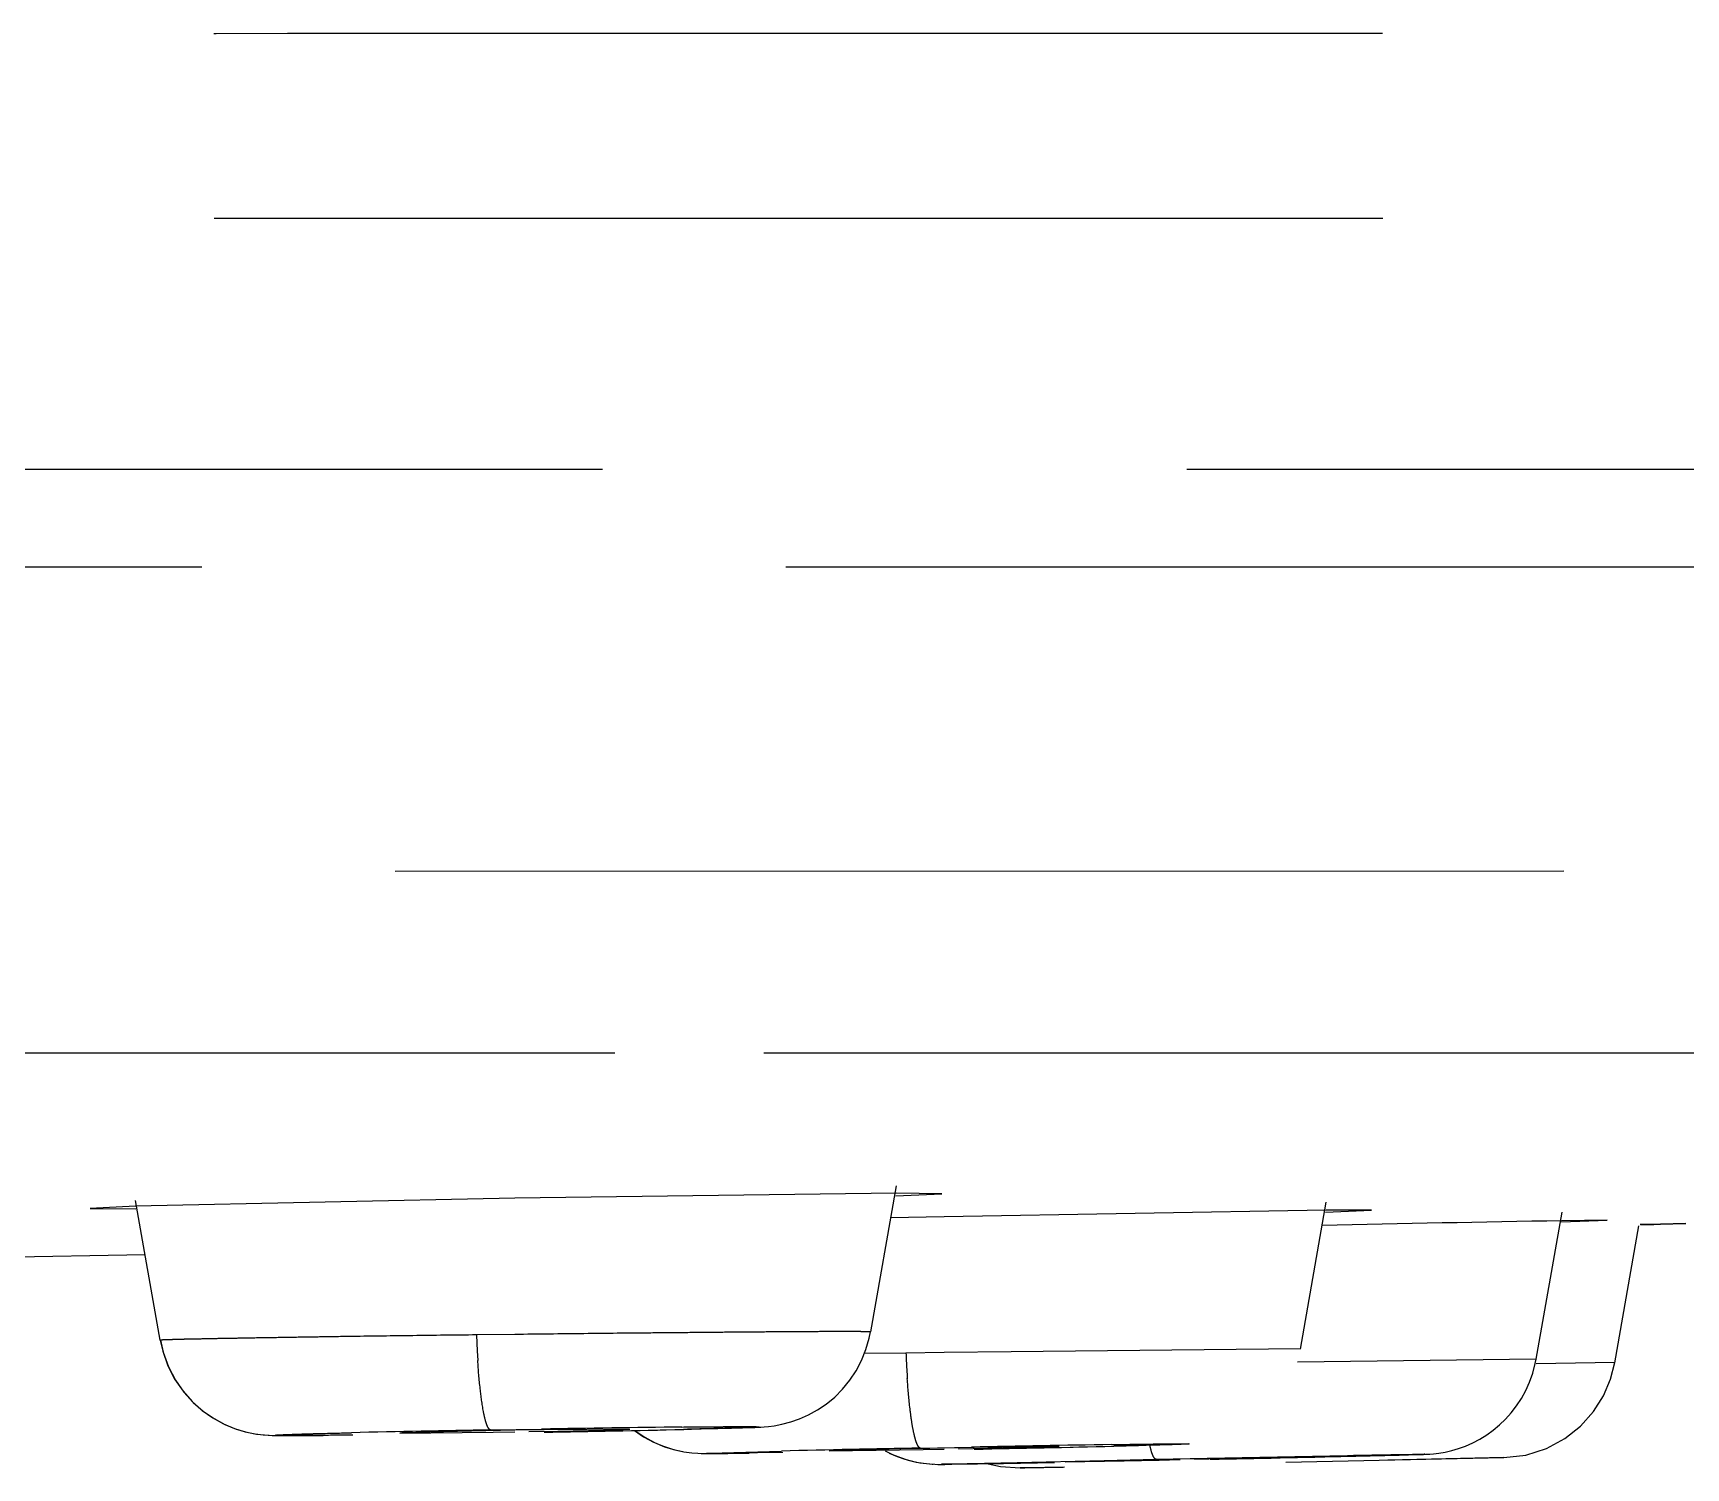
# Model space of a CAD drawing. Header units: millimetres. Extents: x 3819 to 4365, y -2661 to -1889.
# Drawn here: x 4187.025 to 4188.821, y -2175.761 to -2174.201 of the extents above; entities that cross this region are included whole.
import ezdxf

# ---------------------------------------------------------------- set-up
doc = ezdxf.new("R2010")
doc.units = ezdxf.units.MM
doc.header["$LTSCALE"] = 0.1
doc.linetypes.add('HIDDENX2', pattern=[19.05, 12.7, -6.35])
doc.layers.add('HIDDEN', color=8, linetype='HIDDENX2')

msp = doc.modelspace()

# ---------------------------------------------------------------- linework, layer by layer
at = {"layer": 'HIDDEN'}
for p, q in [((4171.9818, -2174.4017), (4189.6848, -2174.4017)), ((4189.5489, -2174.675), (4174.7754, -2174.675)), ((4147.8382, -2174.7808), (4196.1253, -2174.7808)), ((4190.5935, -2175.1115), (4183.947, -2175.1126)), ((4186.3872, -2175.3095), (4187.8193, -2175.3093)), ((4187.8193, -2175.3093), (4187.8467, -2175.3093)), ((4187.8467, -2175.3093), (4187.898, -2175.3093)), ((4187.898, -2175.3093), (4188.0165, -2175.3093)), ((4188.0165, -2175.3093), (4188.1413, -2175.3093)), ((4188.1413, -2175.3093), (4188.2324, -2175.3093)), ((4188.2324, -2175.3093), (4188.2747, -2175.3093)), ((4188.2747, -2175.3093), (4188.3577, -2175.3092)), ((4188.3577, -2175.3092), (4188.3975, -2175.3092)), ((4188.3975, -2175.3092), (4188.4832, -2175.3092)), ((4188.4832, -2175.3092), (4188.9672, -2175.3091)), ((4187.5484, -2175.4674), (4187.1363, -2175.4761)), ((4187.1632, -2175.6217), (4187.1364, -2175.4697)), ((4187.9633, -2175.462), (4187.5484, -2175.4674)), ((4187.9353, -2175.6128), (4187.9633, -2175.4538)), ((4187.9626, -2175.4647), (4188.0125, -2175.4625)), ((4188.0125, -2175.4625), (4187.9633, -2175.462)), ((4187.1363, -2175.4761), (4187.0871, -2175.4784)), ((4187.0871, -2175.4784), (4187.1366, -2175.479)), ((4188.0153, -2175.4875), (4187.9569, -2175.4886)), ((4188.4303, -2175.4805), (4188.0153, -2175.4875)), ((4188.4023, -2175.6313), (4188.4304, -2175.4718)), ((4188.4298, -2175.4824), (4188.4796, -2175.4805)), ((4188.4796, -2175.4805), (4188.4303, -2175.4805)), ((4188.6585, -2175.6425), (4188.6867, -2175.4827)), ((4188.6863, -2175.4929), (4188.7359, -2175.4914)), ((4188.7359, -2175.4914), (4188.6865, -2175.492)), ((4188.744, -2175.6462), (4188.7702, -2175.4975)), ((4188.7868, -2175.4958), (4188.7718, -2175.4961)), ((4188.7719, -2175.4961), (4188.7866, -2175.4958)), ((4188.7866, -2175.4958), (4188.7937, -2175.4956)), ((4188.7936, -2175.4956), (4188.7868, -2175.4958)), ((4188.8208, -2175.495), (4188.7936, -2175.4956)), ((4188.7937, -2175.4956), (4188.8207, -2175.495)), ((4188.8207, -2175.495), (4188.8214, -2175.495)), ((4186.2983, -2175.5443), (4187.1468, -2175.5286)), ((4187.5484, -2175.6155), (4187.5069, -2175.616)), ((4188.4023, -2175.6312), (4188.088, -2175.6342)), ((4187.9737, -2175.6357), (4187.9281, -2175.6363)), ((4188.0153, -2175.6351), (4187.9737, -2175.6357)), ((4188.088, -2175.6342), (4188.0153, -2175.6351)), ((4188.6586, -2175.6424), (4188.3991, -2175.6456)), ((4188.744, -2175.6461), (4188.6585, -2175.6474)), ((4188.7394, -2175.664), (4188.744, -2175.6461)), ((4187.5014, -2175.7206), (4187.4257, -2175.7225)), ((4187.5331, -2175.72), (4187.5014, -2175.7206)), ((4187.5222, -2175.7192), (4187.5777, -2175.7183)), ((4187.5249, -2175.7218), (4187.5484, -2175.7214)), ((4187.5484, -2175.7197), (4187.5331, -2175.72)), ((4187.5806, -2175.7192), (4187.5484, -2175.7197)), ((4187.5638, -2175.7211), (4187.5954, -2175.7205)), ((4187.6734, -2175.7184), (4187.5806, -2175.7192)), ((4187.5954, -2175.7205), (4187.6616, -2175.719)), ((4187.6616, -2175.719), (4187.6712, -2175.7186)), ((4187.6712, -2175.7186), (4187.6734, -2175.7184)), ((4187.7066, -2175.7193), (4187.7304, -2175.7187)), ((4187.7304, -2175.7187), (4187.7512, -2175.7182)), ((4187.7512, -2175.7182), (4187.7691, -2175.7178)), ((4187.7691, -2175.7178), (4187.784, -2175.7174)), ((4187.784, -2175.7174), (4187.7961, -2175.717)), ((4187.7961, -2175.717), (4187.8055, -2175.7166)), ((4187.311, -2175.7254), (4187.3241, -2175.7253)), ((4187.3241, -2175.7253), (4187.3401, -2175.7252)), ((4187.4234, -2175.7227), (4187.5249, -2175.7218)), ((4187.4257, -2175.7225), (4187.4234, -2175.7227)), ((4187.9997, -2175.7394), (4187.9681, -2175.74)), ((4187.9894, -2175.739), (4188.0448, -2175.7379)), ((4188.0153, -2175.7391), (4187.9997, -2175.7394)), ((4188.0477, -2175.7385), (4188.0153, -2175.7391)), ((4188.0309, -2175.7399), (4188.0625, -2175.7392)), ((4188.1403, -2175.7372), (4188.0477, -2175.7385)), ((4188.0625, -2175.7392), (4188.1286, -2175.7377)), ((4188.1286, -2175.7377), (4188.1381, -2175.7373)), ((4188.1301, -2175.7385), (4188.1554, -2175.738)), ((4188.1381, -2175.7373), (4188.1403, -2175.7372)), ((4188.1554, -2175.738), (4188.1995, -2175.7369)), ((4188.1995, -2175.7369), (4188.2265, -2175.7363)), ((4187.8399, -2175.7439), (4187.7567, -2175.7448)), ((4187.7608, -2175.7449), (4187.7672, -2175.7449)), ((4187.7609, -2175.7444), (4187.8383, -2175.7422)), ((4187.7672, -2175.7449), (4187.78, -2175.7448)), ((4187.78, -2175.7448), (4187.8031, -2175.7445)), ((4187.8903, -2175.7421), (4187.9923, -2175.7406)), ((4187.8925, -2175.7419), (4187.8903, -2175.7421)), ((4187.9681, -2175.74), (4187.8925, -2175.7419)), ((4187.9923, -2175.7406), (4188.0153, -2175.7402)), ((4188.0965, -2175.7553), (4188.0122, -2175.7566)), ((4188.016, -2175.7567), (4188.0235, -2175.7566)), ((4188.0235, -2175.7566), (4188.0796, -2175.7557)), ((4188.059, -2175.7553), (4188.0947, -2175.7545)), ((4188.063, -2175.756), (4188.0763, -2175.7592)), ((4188.0796, -2175.7557), (4188.1352, -2175.7546)), ((4188.0947, -2175.7545), (4188.189, -2175.7524)), ((4188.1466, -2175.7539), (4188.2108, -2175.7528)), ((4188.1487, -2175.7538), (4188.1466, -2175.7539)), ((4188.2242, -2175.752), (4188.1487, -2175.7538)), ((4188.189, -2175.7524), (4188.2457, -2175.7512)), ((4188.2108, -2175.7528), (4188.2489, -2175.752)), ((4188.2558, -2175.7513), (4188.2242, -2175.752)), ((4188.2457, -2175.7512), (4188.3011, -2175.75)), ((4188.2489, -2175.752), (4188.2716, -2175.7515)), ((4188.2715, -2175.751), (4188.2558, -2175.7513)), ((4188.3039, -2175.7503), (4188.2715, -2175.751)), ((4188.2873, -2175.7512), (4188.3189, -2175.7505)), ((4188.3011, -2175.75), (4188.4535, -2175.747)), ((4188.3965, -2175.7486), (4188.3039, -2175.7503)), ((4188.3849, -2175.749), (4188.3944, -2175.7487)), ((4188.3866, -2175.7544), (4188.6235, -2175.7494)), ((4188.3928, -2175.7493), (4188.4122, -2175.7489)), ((4188.3944, -2175.7487), (4188.3965, -2175.7486)), ((4188.4122, -2175.7489), (4188.4627, -2175.7477)), ((4188.4627, -2175.7477), (4188.5097, -2175.7466)), ((4188.6235, -2175.7494), (4188.4973, -2175.7521)), ((4188.5097, -2175.7466), (4188.53, -2175.746)), ((4188.53, -2175.746), (4188.536, -2175.7458)), ((4188.536, -2175.7458), (4188.5391, -2175.7457)), ((4188.0763, -2175.7592), (4188.0977, -2175.7606)), ((4188.1033, -2175.7605), (4188.0978, -2175.7606)), ((4188.0978, -2175.7606), (4188.1029, -2175.7605)), ((4188.1029, -2175.7605), (4188.1446, -2175.7596)), ((4188.1459, -2175.7596), (4188.1033, -2175.7605))]:
    msp.add_line(p, q, dxfattribs=at)
for points in [[(4187.8055, -2175.7166), (4187.8094, -2175.7165), (4187.8129, -2175.7163), (4187.8161, -2175.7161), (4187.8196, -2175.7159), (4187.8243, -2175.7155), (4187.8304, -2175.7147), (4187.8388, -2175.7131), (4187.8485, -2175.7106), (4187.858, -2175.7073), (4187.8678, -2175.7029), (4187.8775, -2175.6975), (4187.887, -2175.6911), (4187.8962, -2175.6835), (4187.9048, -2175.6749), (4187.9126, -2175.6653), (4187.9195, -2175.6549), (4187.9254, -2175.6438), (4187.9302, -2175.632), (4187.9338, -2175.6195), (4187.9352, -2175.6127)], [(4187.1632, -2175.6217), (4187.166, -2175.6338), (4187.1716, -2175.6497)], [(4187.1633, -2175.6217), (4187.1663, -2175.6346), (4187.1721, -2175.6506), (4187.1798, -2175.6653), (4187.1889, -2175.6783), (4187.1991, -2175.6895), (4187.21, -2175.699), (4187.2216, -2175.7069), (4187.2335, -2175.7133), (4187.2457, -2175.7183), (4187.2573, -2175.7217), (4187.2678, -2175.7237), (4187.2764, -2175.7247), (4187.2817, -2175.7251), (4187.2855, -2175.7252)], [(4188.5391, -2175.7457), (4188.5408, -2175.7456), (4188.5432, -2175.7455), (4188.5469, -2175.7452), (4188.5527, -2175.7445), (4188.5597, -2175.7433), (4188.5668, -2175.7417), (4188.5742, -2175.7396), (4188.5819, -2175.7368), (4188.5897, -2175.7333), (4188.5973, -2175.7293), (4188.6048, -2175.7247), (4188.612, -2175.7195), (4188.6188, -2175.7138), (4188.6254, -2175.7075), (4188.6315, -2175.7006), (4188.6373, -2175.6931), (4188.6426, -2175.685), (4188.6473, -2175.6764), (4188.6514, -2175.6672), (4188.6549, -2175.6575), (4188.6576, -2175.6472), (4188.6585, -2175.6424)], [(4187.1716, -2175.6497), (4187.1791, -2175.6643), (4187.1881, -2175.6773), (4187.198, -2175.6885), (4187.2087, -2175.6981), (4187.2202, -2175.7061), (4187.2319, -2175.7126), (4187.244, -2175.7177), (4187.2555, -2175.7212), (4187.2662, -2175.7235), (4187.275, -2175.7246), (4187.2806, -2175.725), (4187.2847, -2175.7252), (4187.2889, -2175.7253)], [(4188.6235, -2175.7494), (4188.6473, -2175.7466), (4188.6699, -2175.7394), (4188.6898, -2175.7286), (4188.7069, -2175.7151), (4188.721, -2175.6993), (4188.7318, -2175.6821), (4188.7394, -2175.664)], [(4187.666, -2175.7202), (4187.6802, -2175.7199), (4187.7066, -2175.7193)], [(4187.6786, -2175.7199), (4187.6885, -2175.7266), (4187.6992, -2175.7324), (4187.71, -2175.737), (4187.7209, -2175.7405), (4187.731, -2175.7427)], [(4187.6787, -2175.7199), (4187.6792, -2175.7204), (4187.6897, -2175.7273), (4187.7005, -2175.733), (4187.7114, -2175.7375), (4187.7223, -2175.7408)], [(4187.2889, -2175.7253), (4187.2922, -2175.7253), (4187.2961, -2175.7254), (4187.3004, -2175.7254), (4187.311, -2175.7254)], [(4187.7223, -2175.7408), (4187.7324, -2175.743), (4187.7408, -2175.7441), (4187.7473, -2175.7446), (4187.751, -2175.7448), (4187.7535, -2175.7448), (4187.7559, -2175.7449), (4187.7608, -2175.7449)], [(4187.9512, -2175.7421), (4187.959, -2175.746), (4187.9677, -2175.7494), (4187.9762, -2175.7521), (4187.9847, -2175.7542), (4187.9926, -2175.7555), (4187.9995, -2175.7563), (4188.005, -2175.7566), (4188.0084, -2175.7567), (4188.0106, -2175.7567), (4188.0124, -2175.7567), (4188.016, -2175.7567)], [(4187.9555, -2175.7444), (4187.964, -2175.7481), (4187.9724, -2175.751), (4187.9808, -2175.7533), (4187.9887, -2175.7549), (4187.996, -2175.7559), (4188.0022, -2175.7565), (4188.0034, -2175.7565)]]:
    msp.add_lwpolyline(points, dxfattribs=at)
for centre, radius, start, end in [((4190.2353, -2263.6294), 88.1511, 91.006707, 91.176042), ((4188.5189, -2175.5786), 1.0127, 182.1172, 183.6923), ((4188.98, -2175.5963), 1.0071, 182.2426, 183.8292), ((4187.9722, -2201.5791), 25.8638, 90.99678, 91.33158), ((4188.1124, -2208.1442), 32.4303, 90.6756, 90.94478), ((4187.132, -2149.9306), 25.7951, 270.99636, 271.33302), ((4188.7445, -2214.1642), 38.4327, 91.12587, 91.35112), ((4188.9641, -2224.0148), 48.2857, 90.91013, 91.09098), ((4187.295, -2137.4174), 38.3302, 271.12559, 271.35209), ((4186.7107, -2099.6194), 76.1485, 271.199268, 271.313268), ((4187.8244, -2152.8652), 22.8907, 271.23782, 271.40308)]:
    msp.add_arc(centre, radius, start, end, dxfattribs=at)
for points, knots in [([(4171.9816, -2174.2029), (4172.9072, -2174.2025), (4174.755, -2174.2022), (4177.5186, -2174.2031), (4180.2607, -2174.2025), (4182.5255, -2174.2028), (4184.3119, -2174.2025), (4185.6215, -2174.202), (4186.9, -2174.2011), (4187.9413, -2174.2005), (4188.7503, -2174.201), (4189.5161, -2174.202), (4190.4211, -2174.2034), (4191.4353, -2174.2032), (4192.0789, -2174.2027), (4192.3831, -2174.2025)], [0, 0, 0, 0, 0.136111, 0.271708, 0.406381, 0.539336, 0.604747, 0.669067, 0.731911, 0.792739, 0.82219, 0.850865, 0.905361, 0.95527, 1, 1, 1, 1]), ([(4187.9353, -2175.6127), (4187.9352, -2175.6127), (4187.935, -2175.6127), (4187.9347, -2175.6126), (4187.9341, -2175.6126), (4187.9333, -2175.6126), (4187.9322, -2175.6125), (4187.9303, -2175.6125), (4187.9274, -2175.6125), (4187.9232, -2175.6124), (4187.9181, -2175.6124), (4187.9121, -2175.6124), (4187.9053, -2175.6124), (4187.8976, -2175.6124), (4187.8857, -2175.6124), (4187.8687, -2175.6125), (4187.8462, -2175.6126), (4187.8208, -2175.6128), (4187.7928, -2175.613), (4187.7624, -2175.6133), (4187.7299, -2175.6136), (4187.6835, -2175.614), (4187.6228, -2175.6146), (4187.5735, -2175.6152), (4187.5484, -2175.6155)], [0, 0, 0, 0, 0.000355, 0.001304, 0.002856, 0.005011, 0.007767, 0.01112, 0.019603, 0.030433, 0.04358, 0.059018, 0.076717, 0.096649, 0.118775, 0.169337, 0.227836, 0.293706, 0.366365, 0.44512, 0.529216, 0.617895, 0.805607, 1, 1, 1, 1]), ([(4187.5069, -2175.616), (4187.4838, -2175.6162), (4187.4389, -2175.6168), (4187.3839, -2175.6175), (4187.3424, -2175.6181), (4187.3137, -2175.6186), (4187.2869, -2175.619), (4187.2623, -2175.6194), (4187.2402, -2175.6198), (4187.2207, -2175.6201), (4187.2039, -2175.6205), (4187.1917, -2175.6207), (4187.1834, -2175.6209), (4187.1782, -2175.6211), (4187.1738, -2175.6212), (4187.1702, -2175.6213), (4187.1677, -2175.6214), (4187.166, -2175.6215), (4187.1651, -2175.6215), (4187.1644, -2175.6216), (4187.1638, -2175.6216), (4187.1635, -2175.6217), (4187.1633, -2175.6217), (4187.1633, -2175.6217)], [0, 0, 0, 0, 0.201697, 0.391585, 0.480379, 0.564203, 0.642332, 0.714045, 0.778622, 0.835528, 0.884463, 0.925143, 0.942298, 0.957283, 0.970065, 0.980616, 0.98891, 0.992202, 0.99492, 0.99706, 0.998621, 0.999599, 1, 1, 1, 1]), ([(4187.5222, -2175.7193), (4187.5215, -2175.7192), (4187.5203, -2175.7182), (4187.5193, -2175.7164), (4187.5178, -2175.7131), (4187.5161, -2175.7073), (4187.5133, -2175.6941), (4187.5105, -2175.6726), (4187.5089, -2175.6541), (4187.5083, -2175.6438)], [0, 0, 0, 0, 0.028979, 0.052157, 0.08255, 0.16716, 0.283726, 0.602654, 1, 1, 1, 1]), ([(4187.9894, -2175.739), (4187.9886, -2175.739), (4187.9875, -2175.7379), (4187.9864, -2175.7362), (4187.9849, -2175.7329), (4187.9832, -2175.7271), (4187.9812, -2175.7183), (4187.9794, -2175.7071), (4187.9771, -2175.6886), (4187.9758, -2175.6739), (4187.9751, -2175.6635)], [0, 0, 0, 0, 0.028878, 0.051943, 0.082222, 0.16665, 0.283129, 0.429518, 0.602246, 1, 1, 1, 1]), ([(4187.73, -2175.7161), (4187.7418, -2175.716), (4187.7584, -2175.7158), (4187.7791, -2175.7157), (4187.7911, -2175.7156), (4187.7996, -2175.7156), (4187.8052, -2175.7157), (4187.8083, -2175.7157), (4187.8108, -2175.7157), (4187.8124, -2175.7158), (4187.8133, -2175.7158), (4187.8138, -2175.7159), (4187.8141, -2175.7159), (4187.8143, -2175.7159), (4187.8142, -2175.7161), (4187.814, -2175.7161), (4187.8135, -2175.7161), (4187.8127, -2175.7162), (4187.8112, -2175.7163), (4187.8088, -2175.7164), (4187.8058, -2175.7166), (4187.8005, -2175.7168), (4187.7922, -2175.7171), (4187.7805, -2175.7174), (4187.7601, -2175.718), (4187.7437, -2175.7184), (4187.732, -2175.7187)], [0, 0, 0, 0, 0.212764, 0.299525, 0.372049, 0.429594, 0.452517, 0.471417, 0.486215, 0.496896, 0.500696, 0.50347, 0.505223, 0.505978, 0.506403, 0.507781, 0.510176, 0.513592, 0.523497, 0.537499, 0.555583, 0.577677, 0.633557, 0.704465, 0.789726, 1, 1, 1, 1]), ([(4187.3725, -2175.7249), (4187.3607, -2175.725), (4187.3441, -2175.7252), (4187.3234, -2175.7253), (4187.3114, -2175.7254), (4187.303, -2175.7254), (4187.2975, -2175.7253), (4187.2943, -2175.7253), (4187.292, -2175.7253), (4187.29, -2175.7252), (4187.2893, -2175.7252), (4187.2883, -2175.725), (4187.2891, -2175.7248), (4187.2899, -2175.7248), (4187.2917, -2175.7247), (4187.294, -2175.7246), (4187.297, -2175.7244), (4187.3024, -2175.7242), (4187.3107, -2175.7239), (4187.3225, -2175.7235), (4187.343, -2175.723), (4187.3594, -2175.7226), (4187.3711, -2175.7223)], [0, 0, 0, 0, 0.212351, 0.298866, 0.371123, 0.428387, 0.451167, 0.469924, 0.484578, 0.495116, 0.501546, 0.503904, 0.505802, 0.511752, 0.521797, 0.535938, 0.554159, 0.576389, 0.632538, 0.703711, 0.789234, 1, 1, 1, 1]), ([(4188.1972, -2175.7352), (4188.209, -2175.735), (4188.2256, -2175.7348), (4188.2463, -2175.7345), (4188.2584, -2175.7344), (4188.2679, -2175.7343), (4188.2743, -2175.7343), (4188.278, -2175.7343), (4188.2799, -2175.7343), (4188.2807, -2175.7344), (4188.2818, -2175.7344), (4188.281, -2175.7346), (4188.2802, -2175.7346), (4188.2784, -2175.7347), (4188.275, -2175.7348), (4188.2688, -2175.7351), (4188.2596, -2175.7354), (4188.2478, -2175.7357), (4188.2275, -2175.7362), (4188.2111, -2175.7366), (4188.1995, -2175.7369)], [0, 0, 0, 0, 0.212979, 0.299853, 0.372492, 0.43015, 0.472084, 0.486935, 0.497667, 0.504285, 0.506805, 0.508466, 0.514207, 0.52405, 0.537995, 0.578066, 0.633848, 0.704668, 0.789851, 1, 1, 1, 1]), ([(4188.2457, -2175.7512), (4188.2451, -2175.7512), (4188.2441, -2175.7505), (4188.2431, -2175.7492), (4188.2418, -2175.7467), (4188.2403, -2175.7424), (4188.2394, -2175.7386), (4188.2388, -2175.7363)], [0, 0, 0, 0, 0.110409, 0.193269, 0.299964, 0.593527, 1, 1, 1, 1]), ([(4188.4535, -2175.747), (4188.4654, -2175.7468), (4188.486, -2175.7464), (4188.5101, -2175.746), (4188.5241, -2175.7458), (4188.5318, -2175.7457), (4188.5348, -2175.7456), (4188.5388, -2175.7457), (4188.5353, -2175.7459), (4188.5323, -2175.7459), (4188.5252, -2175.7462), (4188.5115, -2175.7465), (4188.4879, -2175.7471), (4188.4676, -2175.7476), (4188.456, -2175.7478)], [0, 0, 0, 0, 0.213101, 0.372742, 0.430466, 0.472464, 0.498107, 0.507281, 0.514575, 0.538293, 0.5783, 0.634025, 0.789928, 1, 1, 1, 1])]:
    msp.add_open_spline(points, degree=3, knots=knots, dxfattribs=at)

doc.saveas('drawing.dxf')
